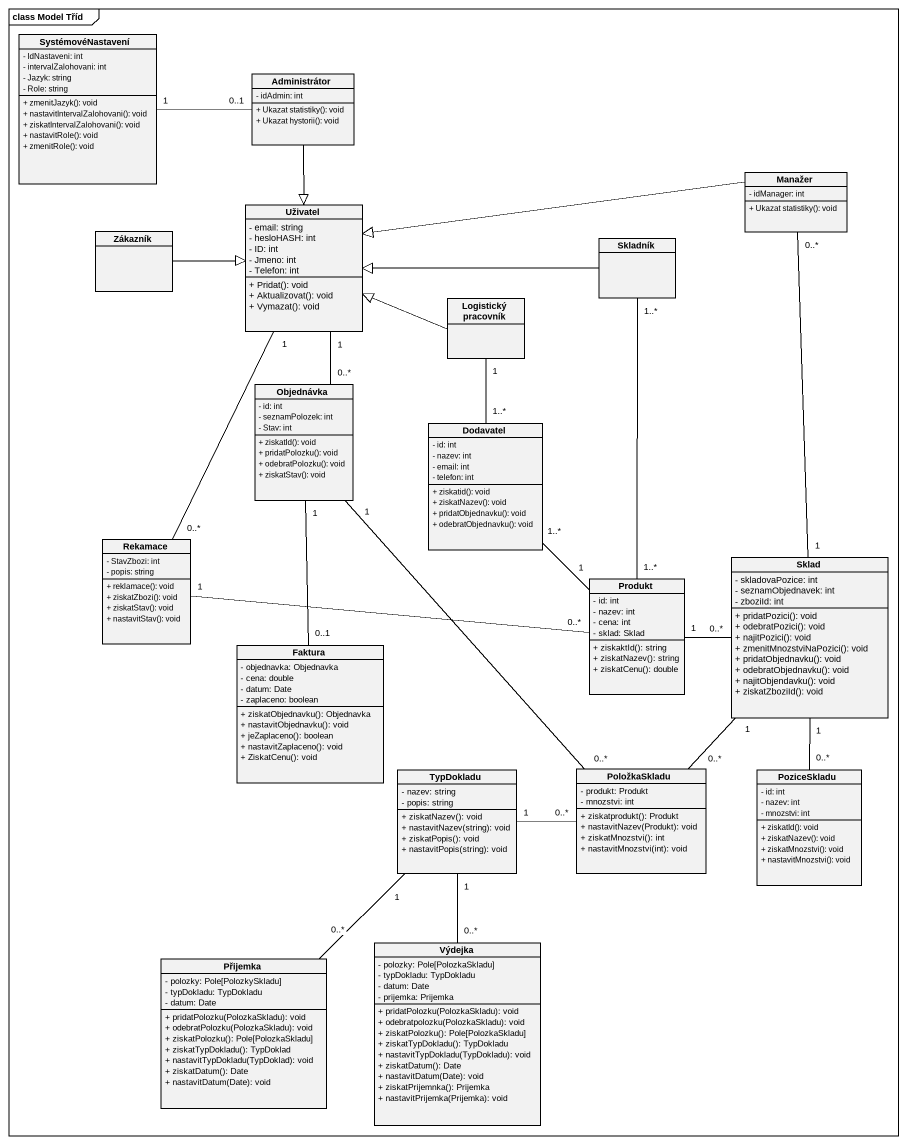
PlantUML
@startuml
mainframe class Model Tříd
hide circle
hide empty members
skinparam classAttributeIconSize 0
class SystémovéNastavení {
  - IdNastaveni: int
  - intervalZalohovani: int
  - Jazyk: string
  - Role: string
  + zmenitJazyk(): void
  + nastavitIntervalZalohovani(): void
  + ziskatIntervalZalohovani(): void
  + nastavitRole(): void
  + zmenitRole(): void
}
class Administrátor {
  - idAdmin: int
  + Ukazat statistiky(): void
  + Ukazat hystorii(): void
}
class Manažer {
  - idManager: int
  + Ukazat statistiky(): void
}
class Uživatel {
  - email: string
  - hesloHASH: int
  - ID: int
  - Jmeno: int
  - Telefon: int
  + Pridat(): void
  + Aktualizovat(): void
  + Vymazat(): void
}
class Zákazník
class Skladník
class "Logistický pracovník" as Logistický_pracovník
class Objednávka {
  - id: int
  - seznamPolozek: int
  - Stav: int
  + ziskatId(): void
  + pridatPolozku(): void
  + odebratPolozku(): void
  + ziskatStav(): void
}
class Dodavatel {
  - id: int
  - nazev: int
  - email: int
  - telefon: int
  + ziskatid(): void
  + ziskatNazev(): void
  + pridatObjednavku(): void
  + odebratObjednavku(): void
}
class Rekamace {
  - StavZbozi: int
  - popis: string
  + reklamace(): void
  + ziskatZbozi(): void
  + ziskatStav(): void
  + nastavitStav(): void
}
class Sklad {
  - skladovaPozice: int
  - seznamObjednavek: int
  - zboziId: int
  + pridatPozici(): void
  + odebratPozici(): void
  + najitPozici(): void
  + zmenitMnozstviNaPozici(): void
  + pridatObjednavku(): void
  + odebratObjednavku(): void
  + najitObjendavku(): void
  + ziskatZboziId(): void
}
class Produkt {
  - id: int
  - nazev: int
  - cena: int
  - sklad: Sklad
  + ziskaktId(): string
  + ziskatNazev(): string
  + ziskatCenu(): double
}
class Faktura {
  - objednavka: Objednavka
  - cena: double
  - datum: Date
  - zaplaceno: boolean
  + ziskatObjednavku(): Objednavka
  + nastavitObjednavku(): void
  + jeZaplaceno(): boolean
  + nastavitZaplaceno(): void
  + ZiskatCenu(): void
}
class TypDokladu {
  - nazev: string
  - popis: string
  + ziskatNazev(): void
  + nastavitNazev(string): void
  + ziskatPopis(): void
  + nastavitPopis(string): void
}
class PoložkaSkladu {
  - produkt: Produkt
  - mnozstvi: int
  + ziskatprodukt(): Produkt
  + nastavitNazev(Produkt): void
  + ziskatMnozstvi(): int
  + nastavitMnozstvi(int): void
}
class PoziceSkladu {
  - id: int
  - nazev: int
  - mnozstvi: int
  + ziskatId(): void
  + ziskatNazev(): void
  + ziskatMnozstvi(): void
  + nastavitMnozstvi(): void
}
class Přijemka {
  - polozky: Pole[PolozkySkladu]
  - typDokladu: TypDokladu
  - datum: Date
  + pridatPolozku(PolozkaSkladu): void
  + odebratPolozku(PolozkaSkladu): void
  + ziskatPolozku(): Pole[PolozkaSkladu]
  + ziskatTypDokladu(): TypDoklad
  + nastavitTypDokladu(TypDoklad): void
  + ziskatDatum(): Date
  + nastavitDatum(Date): void
}
class Výdejka {
  - polozky: Pole[PolozkaSkladu]
  - typDokladu: TypDokladu
  - datum: Date
  - prijemka: Prijemka
  + pridatPolozku(PolozkaSkladu): void
  + odebratpolozku(PolozkaSkladu): void
  + ziskatPolozku(): Pole[PolozkaSkladu]
  + ziskatTypDokladu(): TypDokladu
  + nastavitTypDokladu(TypDokladu): void
  + ziskatDatum(): Date
  + nastavitDatum(Date): void
  + ziskatPrijemnka(): Prijemka
  + nastavitPrijemka(Prijemka): void
}
SystémovéNastavení "1" -right- "0..1" Administrátor
Administrátor --|> Uživatel
Manažer -left-|> Uživatel
Uživatel "1" -- "0..*" Rekamace
Zákazník -right-|> Uživatel
Skladník -left-|> Uživatel
Skladník "1..*" -- "1..*" Produkt
Logistický_pracovník -left-|> Uživatel
Logistický_pracovník "1" -- "1..*" Dodavatel
Objednávka "0..*" -up- "1" Uživatel
Objednávka "1" -- "0..1" Faktura
Objednávka "1" -- "0..*" PoložkaSkladu
Dodavatel "1..*" -- "1" Produkt
Rekamace "1" -right- "0..*" Produkt
Sklad "1" -up- "0..*" Manažer
Sklad "1" -- "0..*" PoložkaSkladu
Sklad "1" -- "0..*" PoziceSkladu
Produkt "1" -right- "0..*" Sklad
TypDokladu "1" -right- "0..*" PoložkaSkladu
TypDokladu "1" -- "0..*" Přijemka
TypDokladu "1" -- "0..*" Výdejka
@enduml
